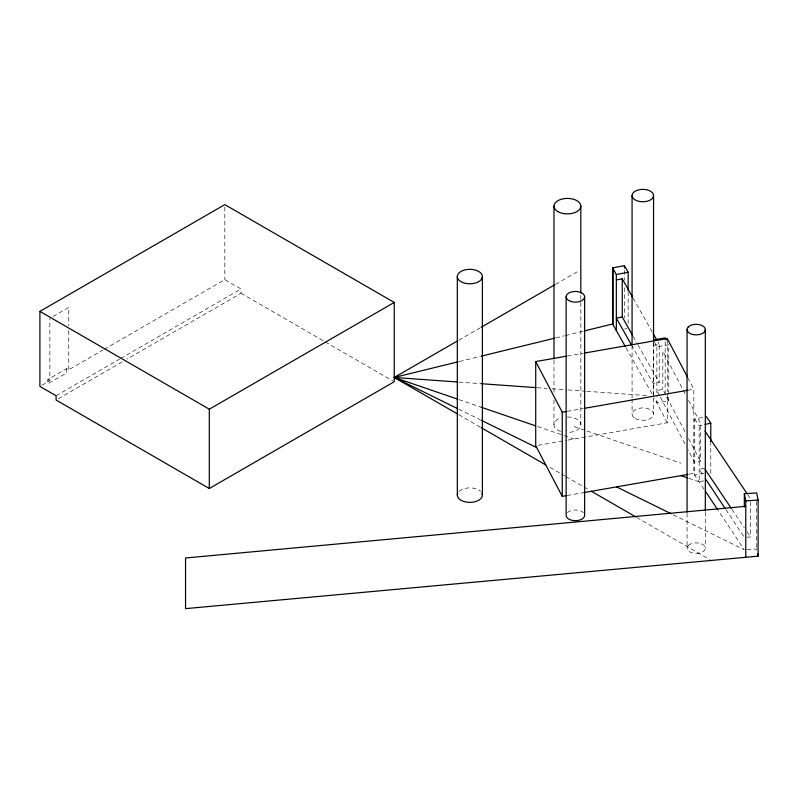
<?xml version="1.0" encoding="UTF-8"?>
<svg xmlns="http://www.w3.org/2000/svg" width="798" height="798" viewBox="0 0 798 798"><rect width="100%" height="100%" fill="white"/><g stroke="black" fill="none" stroke-linecap="round" stroke-linejoin="round"><path stroke-width="0.6" stroke-dasharray="3.99 2.99" d="M53.007 316.497L68.758 307.41L68.758 325.744M66.733 368.586L66.733 372.875L47.83 383.778L47.83 379.499L66.733 368.586L68.758 369.753L103.201 349.863M41.895 385.264L49.855 380.666L49.855 318.312M104.279 349.245L224.827 279.639L241.026 288.996L241.026 293.285L127.062 359.08M56.099 395.768L119.53 359.14M120.608 358.521L241.026 288.996M58.244 398.81L122.762 361.564M458.78 340.187L480.296 327.769M555.588 284.297L579.258 270.632M459.389 361.504L479.897 356.487M555.907 337.873L564.356 335.808M565.563 335.519L583.657 331.09M703.976 489.064L694.749 475.179L694.749 419.07L704.016 417.015M694.749 419.07L699.188 425.753L703.826 424.726M688.534 400.327L700.534 423.239L700.534 461.424L694.749 462.71L688.046 449.922M704.345 468.256L699.188 469.404L703.976 476.606M704.016 473.124L694.749 475.179L693.811 473.394L693.811 389.225L688.046 378.222M703.826 480.845L699.188 481.872L699.188 425.753M624.595 329.055L626.959 328.606M567.398 356.028L583.228 353.265M653.293 345.434L659.228 344.387L659.228 382.571L653.293 383.619L632.086 346.043M654.32 341.923L656.894 346.801L668.764 344.716L668.764 400.825L656.894 402.91L654.32 398.042M665.682 394.86L662.829 389.404L656.894 390.441L659.776 395.958M567.119 411.349L582.959 408.586M687.716 390.292L693.811 389.225M538.121 445.314L566.889 440.287M568.086 440.077L667.288 422.76L667.288 392.985M567.109 495.518L584.106 492.546M689.143 474.212L693.811 473.394M746.818 537.224L750.509 536.984L750.509 501.254M746.818 549.692L756.674 549.034L757.152 551.408M458.83 382.092L481.184 383.698M537.074 387.708L547.009 388.426M551.977 388.776L566.879 389.853M568.126 389.943L585.513 391.19M586.759 391.279L647.617 395.648M574.081 426.561L585.832 430.581M587.009 430.99L680.983 463.169M458.89 399.589L481.224 407.229M537.643 426.551L574.081 439.03M688.784 478.311L698.819 481.743M458.78 409.224L479.927 419.628M673.203 514.77L744.275 549.752L718.32 510.67M458.73 414.681L481.304 427.718M550.031 467.399L560.635 473.523M561.702 474.132L564.884 475.967M565.942 476.586L589.273 490.052M636.714 517.443L709.771 559.617M241.026 293.285L324.108 341.245M325.185 341.873L393.165 381.115M47.83 379.499L49.855 380.666M747.756 494.69L750.509 498.79M731.906 509.284L744.315 527.747M747.068 531.847L750.509 536.984M725.871 509.573L744.344 537.393M633.153 298.173L652.555 332.567M658.011 342.242L659.228 344.387M633.153 336.367L637.393 343.888M638.001 344.965L659.228 382.571M626.031 347.768L652.684 395.01M668.764 400.825L666.19 395.948L685.113 431.957M685.113 393.773L662.829 351.21L662.829 389.404M688.534 438.511L700.534 461.424M660.355 397.065L685.163 444.416M667.288 422.76L656.894 402.91L656.894 397.244M756.674 501.463L756.674 549.034M710.779 441.484L710.779 474.421M705.322 512.146L705.322 548.156M687.068 513.383L687.068 548.156M667.288 339.828L667.288 391.748M665.163 341.544L665.163 392.786M656.894 346.801L656.894 396.117M653.552 342.093L653.552 414.122M653.293 343.25L653.293 396.087M632.076 345.823L632.076 397.973M632.076 399.219L632.076 414.122M628.146 291.799L628.146 323.509M624.435 270.532L624.435 280.298M624.435 287.609L624.435 318.113M580.824 295.559L580.824 424.706A13.426 7.751 0 0 1 567.398 432.456M553.982 360.127L553.982 392.416M553.982 399.868L553.982 424.706M224.827 207.091L224.827 279.639M68.758 330.631L68.758 369.753M567.398 416.955A13.426 7.751 0 0 1 580.824 424.706M560.685 431.419A13.426 7.751 0 0 1 560.685 417.992M459 491.498A12.529 7.232 0 0 1 480.705 491.498M567.378 512.675A9.247 5.337 0 0 1 583.398 512.675M688.285 545.523L687.377 546.79A9.127 5.267 0 0 0 698.559 553.243L700.754 552.715A9.127 5.267 0 0 0 702.649 544.426A9.127 5.267 0 0 0 688.285 545.523M635.228 418.501A10.733 6.204 0 0 0 653.193 415.728A10.733 6.204 0 0 0 640.036 408.137A10.733 6.204 0 0 0 635.228 418.501"/><path stroke-width="1.2" d="M39.9 311.4L224.827 204.627L394.242 302.442L394.242 381.733L209.305 488.506L56.099 400.047L56.099 395.768L39.9 386.412L39.9 311.4L209.305 409.204L394.242 302.442M457.703 340.806L394.242 377.454L457.653 414.062M481.364 327.15L554.51 284.916M625.423 346.701L612.615 323.998L612.615 267.889L624.435 265.654L628.146 272.278L628.146 290.572M458.182 361.793L394.242 377.454L457.673 408.676M481.104 356.187L554.7 338.172M584.864 330.791L613.054 323.888L613.054 267.779M704.983 424.476L710.779 423.189L710.779 441.484M612.615 267.889L616.335 274.482L628.146 272.278M616.335 279.938L622.24 278.831L632.545 297.105M632.545 335.29L622.24 317.025L616.335 318.123L631.477 344.965M613.054 323.888L612.485 323.779M653.293 339.978L665.163 337.893L666.19 339.838M565.892 495.728L562.251 496.366L535.717 445.733L535.717 361.564L566.181 356.247M584.445 353.055L667.288 338.591L687.467 377.115M535.717 361.564L562.251 412.197L565.902 411.559M584.176 408.367L687.716 390.292M584.106 492.546L687.986 474.411M745.771 506.321L185.545 557.982L185.545 608.635L758.1 556.156L758.1 500.037L756.674 492.925L744.344 493.743L744.344 507.079M744.344 493.743L745.771 500.865L758.1 500.037M457.583 382.003L394.242 377.454L457.713 399.18M481.184 383.698L535.837 387.619M481.224 407.229L535.298 425.753M680.983 475.638L687.677 477.922M481.044 420.177L536.685 447.568M616.555 486.88L670.978 513.673M481.304 427.718L545.792 464.945M591.398 491.279L635.637 516.815M705.043 431.09L747.068 493.663M705.043 469.284L731.217 508.256M706.33 416.496L710.779 423.189M705.352 478.67L725.192 508.545M705.342 491.129L717.631 509.643M653.163 333.644L656.195 339.01M757.621 553.782L758.1 556.156M745.771 500.865L745.771 556.974M705.322 329.594L705.322 510.9M687.068 329.594L687.068 512.146M653.552 195.56A10.733 6.204 0 0 1 637.452 200.936A10.733 6.204 0 0 1 637.452 190.193A10.733 6.204 0 0 1 653.552 195.56L653.552 340.856M632.076 195.56L632.076 344.576M624.435 265.654L624.435 268.098M622.24 278.831L622.24 317.025M616.335 274.482L616.335 330.591M584.635 296.786L584.635 515.348A9.247 5.337 0 0 1 575.388 520.685A9.247 5.337 0 0 1 566.141 515.348L566.141 296.786M580.824 206.143L580.824 293.075M562.251 412.197L562.251 496.366M553.982 206.143L553.982 358.891M482.381 276.557A12.529 7.232 0 0 1 463.588 282.821A12.529 7.232 0 0 1 463.588 270.293A12.529 7.232 0 0 1 482.381 276.557L482.381 495.119M457.324 276.557L457.324 495.119M209.305 409.204L209.305 488.506M481.952 493.244A12.529 7.232 0 0 1 469.852 502.351A12.529 7.232 0 0 1 457.753 493.244M688.285 326.961L687.377 328.237A9.127 5.267 0 0 0 698.559 334.691L700.754 334.163A9.127 5.267 0 0 0 702.649 325.873A9.127 5.267 0 0 0 688.285 326.961M557.912 211.62A13.426 7.751 0 0 0 580.365 208.148A13.426 7.751 0 0 0 563.927 198.662A13.426 7.751 0 0 0 557.912 211.62M568.844 300.567A9.247 5.337 0 0 0 584.316 298.173A9.247 5.337 0 0 0 572.994 291.629A9.247 5.337 0 0 0 568.844 300.567"/></g></svg>
